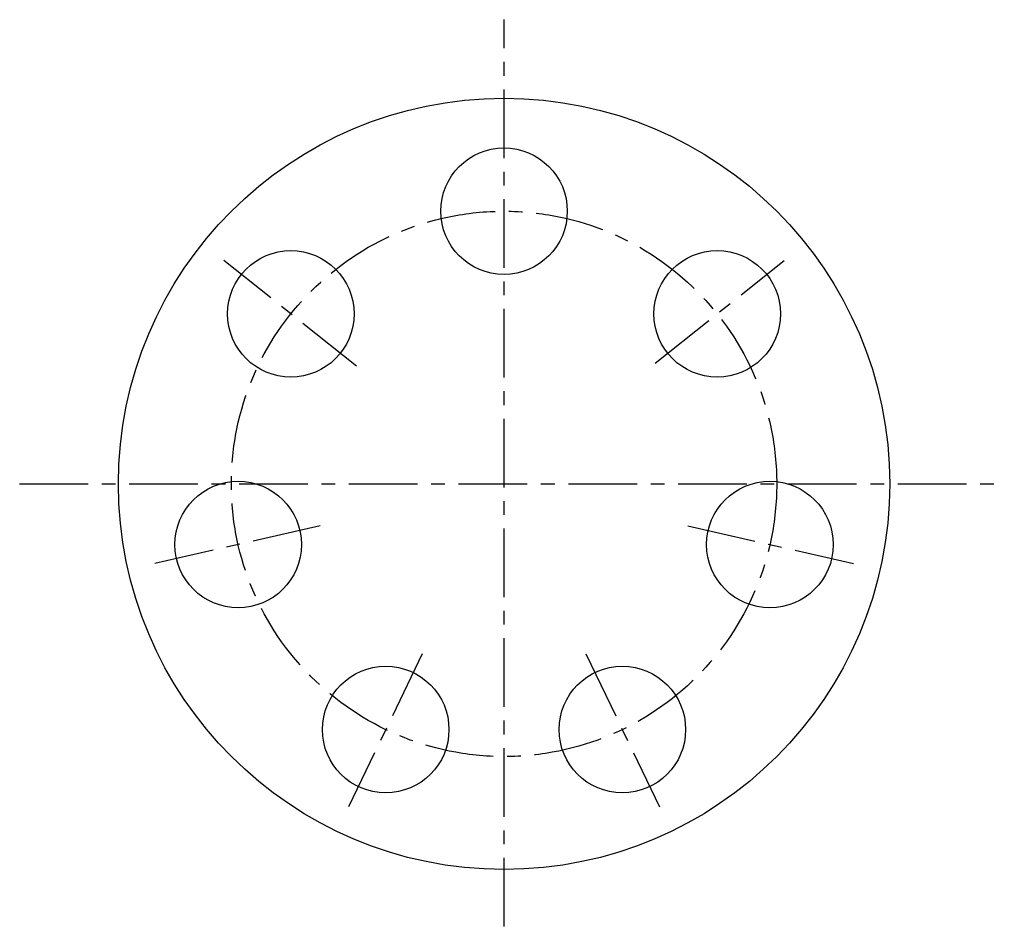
# Model space of a CAD drawing. Header units: millimetres. Extents: x -24 to 427, y 156 to 575.
import ezdxf

# ---------------------------------------------------------------- set-up
doc = ezdxf.new("R2010")
doc.units = ezdxf.units.MM
doc.linetypes.add('CENTER', pattern=[50.8, 31.75, -6.35, 6.35, -6.35])
doc.layers.add('点画线', color=1, linetype='CENTER')

msp = doc.modelspace()

# ---------------------------------------------------------------- linework, layer by layer
for centre, radius in [((200.14, 360.59), 178.44), ((200.14, 486.78), 29.28), ((101.49, 439.27), 29.28), ((298.79, 439.27), 29.28), ((77.12, 332.52), 29.28), ((323.16, 332.52), 29.28), ((145.39, 246.91), 29.28), ((254.89, 246.91), 29.28)]:
    msp.add_circle(centre, radius)
at = {"layer": '点画线'}
for p, q in [((200.14, 155.77), (200.14, 575.47)), ((131.88, 415.03), (70.51, 463.97)), ((270.08, 416.37), (329.77, 463.97)), ((-24.06, 360.59), (427.08, 360.59)), ((115.02, 341.17), (38.49, 323.7)), ((285.26, 341.17), (361.79, 323.7)), ((162.26, 281.93), (128.2, 211.21)), ((238.02, 281.93), (272.08, 211.21))]:
    msp.add_line(p, q, dxfattribs=at)
msp.add_circle((200.14, 360.59), 126.18, dxfattribs=at)

doc.saveas('drawing.dxf')
